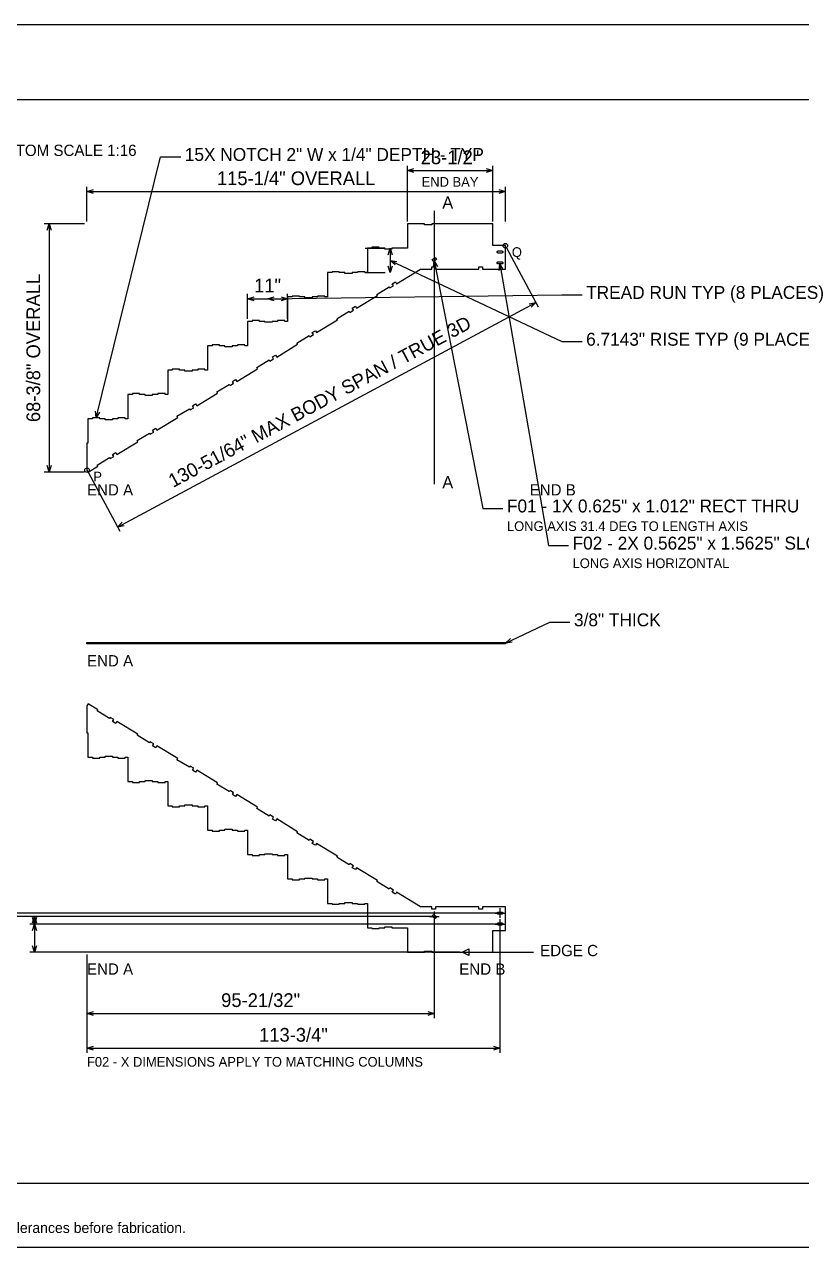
# Model space of a CAD drawing. Header units: inches. Extents: x 8 to 536, y 8 to 344.
# Drawn here: x 145.2 to 359.2, y 7.6 to 344.4 of the extents above; entities that cross this region are included whole.
import ezdxf
from ezdxf.enums import TextEntityAlignment as Align

# ---------------------------------------------------------------- set-up
doc = ezdxf.new("R2010")
doc.units = ezdxf.units.IN
doc.header["$MEASUREMENT"] = 0

msp = doc.modelspace()

# ---------------------------------------------------------------- linework, layer by layer
at = {"layer": 'ANNOTATION'}
for p, q in [((164.88, 236.06), (182.65, 307.96)), ((182.65, 307.96), (188.21, 307.96)), ((250.62, 290.19), (250.62, 305.52)), ((250.62, 304.19), (252.4, 304.74)), ((250.62, 304.19), (274.12, 304.19)), ((252.4, 303.63), (250.62, 304.19)), ((272.35, 304.74), (274.12, 304.19)), ((274.12, 304.19), (272.35, 303.63)), ((274.12, 290.19), (274.12, 305.52)), ((162.38, 290.19), (162.38, 299.74)), ((162.38, 298.41), (164.15, 298.96)), ((162.38, 298.41), (277.62, 298.41)), ((164.15, 297.85), (162.38, 298.41)), ((275.85, 298.96), (277.62, 298.41)), ((277.62, 298.41), (275.85, 297.85)), ((277.62, 290.19), (277.62, 299.74)), ((258.04, 293.08), (258.04, 217.81)), ((161.71, 289.52), (150.6, 289.52)), ((151.38, 287.74), (151.93, 289.52)), ((151.93, 289.52), (151.93, 221.15)), ((151.93, 289.52), (152.49, 287.74)), ((238.96, 282.81), (244.51, 282.81)), ((245.29, 281.03), (245.85, 282.81)), ((245.85, 282.81), (245.85, 276.09)), ((245.85, 282.81), (246.4, 281.03)), ((277.94, 282.93), (286.66, 266.68)), ((245.85, 276.09), (245.29, 277.87)), ((245.85, 279.45), (293.18, 257.08)), ((247.22, 278.19), (245.85, 279.45)), ((245.85, 279.45), (247.69, 279.19)), ((246.4, 277.87), (245.85, 276.09)), ((257.83, 277.54), (258.04, 279.39)), ((258.04, 279.39), (271.37, 211.15)), ((258.04, 279.39), (258.92, 277.75)), ((275.88, 276.64), (276.12, 278.49)), ((276.12, 278.49), (289.46, 200.92)), ((276.12, 278.49), (276.97, 276.83)), ((238.96, 276.09), (244.51, 276.09)), ((206.62, 263.33), (206.62, 270.22)), ((212.12, 268.89), (293.18, 269.96)), ((217.62, 263.33), (217.62, 270.22)), ((293.18, 269.96), (298.74, 269.96)), ((170.78, 206.01), (286.03, 267.86)), ((206.62, 268.89), (208.4, 269.44)), ((206.62, 268.89), (217.62, 268.89)), ((208.4, 268.33), (206.62, 268.89)), ((212.12, 268.89), (213.9, 269.46)), ((213.91, 268.35), (212.12, 268.89)), ((215.85, 269.44), (217.62, 268.89)), ((217.62, 268.89), (215.85, 268.33)), ((284.2, 267.5), (286.03, 267.86)), ((286.03, 267.86), (284.73, 266.53)), ((293.18, 257.08), (298.74, 257.08)), ((164.88, 236.06), (164.76, 237.92)), ((165.84, 237.65), (164.88, 236.06)), ((151.93, 221.15), (151.38, 222.92)), ((152.49, 222.92), (151.93, 221.15)), ((161.71, 221.15), (150.6, 221.15)), ((162.69, 221.09), (171.41, 204.84)), ((271.37, 211.15), (276.93, 211.15)), ((170.78, 206.01), (172.08, 207.34)), ((172.61, 206.37), (170.78, 206.01)), ((289.46, 200.92), (295.01, 200.92)), ((277.62, 174.03), (289.85, 179.78)), ((289.85, 179.78), (295.4, 179.78)), ((277.62, 174.03), (279, 175.29)), ((279.47, 174.29), (277.62, 174.03)), ((275.46, 99.67), (131.36, 99.67)), ((257.37, 98.74), (131.36, 98.74)), ((257.37, 98.74), (146.6, 98.74)), ((147.38, 96.96), (147.93, 98.74)), ((147.93, 96.67), (147.38, 98.45)), ((147.93, 98.74), (147.93, 96.67)), ((147.93, 98.74), (148.49, 96.96)), ((148.49, 98.45), (147.93, 96.67)), ((256.7, 98.74), (259.37, 98.74)), ((258.04, 100.07), (258.04, 97.41)), ((258.04, 98.07), (258.04, 70.7)), ((274.79, 99.67), (277.46, 99.67)), ((276.12, 101.01), (276.12, 98.34)), ((276.12, 98.01), (276.12, 95.34)), ((275.46, 96.67), (146.6, 96.67)), ((275.46, 96.67), (146.6, 96.67)), ((147.38, 94.9), (147.93, 96.67)), ((147.93, 96.67), (147.93, 88.92)), ((147.93, 96.67), (148.49, 94.9)), ((274.79, 96.67), (277.46, 96.67)), ((276.12, 96.01), (276.12, 61.15)), ((265.09, 88.92), (146.6, 88.92)), ((147.93, 88.92), (147.38, 90.7)), ((148.49, 90.7), (147.93, 88.92)), ((162.38, 88.26), (162.38, 70.7)), ((162.38, 88.26), (162.38, 61.15)), ((265.75, 88.92), (267.53, 89.81)), ((265.75, 88.92), (285.4, 88.92)), ((267.53, 88.04), (265.75, 88.92)), ((267.53, 89.81), (267.53, 88.04)), ((162.38, 72.04), (164.15, 72.59)), ((162.38, 72.04), (258.04, 72.04)), ((164.15, 71.48), (162.38, 72.04)), ((256.26, 72.59), (258.04, 72.04)), ((258.04, 72.04), (256.26, 71.48)), ((162.38, 62.48), (164.15, 63.04)), ((162.38, 62.48), (276.12, 62.48)), ((164.15, 61.92), (162.38, 62.48)), ((274.35, 63.04), (276.12, 62.48)), ((276.12, 62.48), (274.35, 61.92))]:
    msp.add_line(p, q, dxfattribs=at)
for centre in [(277.62, 283.52), (162.38, 221.68)]:
    msp.add_circle(centre, 0.622, dxfattribs=at)
at = {"layer": 'OUTLINE'}
for p, q in [((7.56, 344.44), (536.44, 344.44)), ((7.56, 323.78), (536.44, 323.78)), ((255.37, 289.52), (250.62, 289.52)), ((250.62, 289.52), (250.62, 282.81)), ((255.37, 289.26), (255.37, 289.52)), ((257.38, 289.26), (255.37, 289.26)), ((274.12, 289.52), (257.38, 289.52)), ((257.38, 289.52), (257.38, 289.26)), ((274.12, 283.52), (274.12, 289.52)), ((242.87, 283.06), (240.87, 283.06)), ((240.87, 283.06), (240.87, 282.81)), ((242.87, 282.81), (242.87, 283.06)), ((277.62, 283.52), (274.12, 283.52)), ((277.62, 277.02), (277.62, 283.52)), ((240.87, 282.81), (239.62, 282.81)), ((239.62, 282.81), (239.62, 276.09)), ((244.37, 282.81), (242.87, 282.81)), ((244.37, 282.55), (244.37, 282.81)), ((246.38, 282.55), (244.37, 282.55)), ((250.62, 282.81), (246.38, 282.81)), ((246.38, 282.81), (246.38, 282.55)), ((257.44, 279.71), (258.31, 280.24)), ((257.77, 279.17), (257.44, 279.71)), ((258.63, 279.7), (257.77, 279.17)), ((258.31, 280.24), (258.63, 279.7)), ((275.34, 281.79), (275.35, 281.8)), ((275.34, 281.78), (275.34, 281.79)), ((275.34, 281.77), (275.34, 281.78)), ((275.34, 281.78), (275.34, 281.78)), ((275.34, 281.76), (275.34, 281.77)), ((275.34, 281.75), (275.34, 281.76)), ((275.34, 281.76), (275.34, 281.76)), ((275.35, 281.74), (275.34, 281.75)), ((275.35, 281.84), (275.35, 281.85)), ((275.35, 281.85), (275.36, 281.85)), ((275.35, 281.83), (275.35, 281.84)), ((275.35, 281.82), (275.35, 281.83)), ((275.35, 281.83), (275.35, 281.83)), ((275.35, 281.81), (275.35, 281.82)), ((275.35, 281.8), (275.35, 281.81)), ((275.35, 281.8), (275.35, 281.8)), ((275.35, 281.73), (275.35, 281.74)), ((275.35, 281.74), (275.35, 281.74)), ((275.35, 281.72), (275.35, 281.73)), ((275.35, 281.71), (275.35, 281.72)), ((275.35, 281.72), (275.35, 281.72)), ((275.35, 281.7), (275.35, 281.71)), ((275.36, 281.69), (275.35, 281.7)), ((275.35, 281.7), (275.35, 281.7)), ((275.36, 281.87), (275.37, 281.88)), ((275.36, 281.86), (275.36, 281.87)), ((275.36, 281.87), (275.36, 281.87)), ((275.36, 281.85), (275.36, 281.86)), ((275.36, 281.68), (275.36, 281.69)), ((275.36, 281.67), (275.36, 281.68)), ((275.36, 281.68), (275.36, 281.68)), ((275.37, 281.66), (275.36, 281.67)), ((275.37, 281.89), (275.37, 281.9)), ((275.37, 281.9), (275.38, 281.9)), ((275.37, 281.88), (275.37, 281.89)), ((275.37, 281.88), (275.37, 281.88)), ((275.37, 281.65), (275.37, 281.66)), ((275.37, 281.66), (275.37, 281.66)), ((275.37, 281.64), (275.37, 281.65)), ((275.38, 281.64), (275.37, 281.64)), ((275.38, 281.91), (275.38, 281.92)), ((275.38, 281.92), (275.39, 281.92)), ((275.38, 281.9), (275.38, 281.91)), ((275.38, 281.63), (275.38, 281.64)), ((275.39, 281.62), (275.38, 281.63)), ((275.38, 281.63), (275.38, 281.63)), ((275.39, 281.92), (275.39, 281.93)), ((275.39, 281.93), (275.4, 281.93)), ((275.39, 281.61), (275.39, 281.62)), ((275.4, 281.61), (275.39, 281.61)), ((275.4, 281.94), (275.41, 281.95)), ((275.4, 281.93), (275.4, 281.94)), ((275.4, 281.94), (275.4, 281.94)), ((275.4, 281.6), (275.4, 281.61)), ((275.41, 281.59), (275.4, 281.6)), ((275.4, 281.6), (275.4, 281.6)), ((275.41, 281.95), (275.42, 281.96)), ((275.41, 281.95), (275.41, 281.95)), ((275.42, 281.58), (275.41, 281.59)), ((275.41, 281.59), (275.41, 281.59)), ((275.42, 281.96), (275.43, 281.97)), ((275.42, 281.96), (275.42, 281.96)), ((275.43, 281.57), (275.42, 281.58)), ((275.42, 281.58), (275.42, 281.58)), ((275.43, 281.97), (275.44, 281.98)), ((275.43, 281.97), (275.43, 281.97)), ((275.44, 281.56), (275.43, 281.57)), ((275.43, 281.57), (275.43, 281.57)), ((275.44, 281.98), (275.45, 281.99)), ((275.44, 281.98), (275.44, 281.98)), ((275.45, 281.55), (275.44, 281.56)), ((275.44, 281.56), (275.44, 281.56)), ((275.45, 281.99), (275.46, 282)), ((275.45, 281.99), (275.45, 281.99)), ((275.46, 281.54), (275.45, 281.55)), ((275.45, 281.55), (275.45, 281.55)), ((275.46, 282), (275.46, 282)), ((275.46, 282), (275.47, 282)), ((275.47, 281.54), (275.46, 281.54)), ((275.46, 281.54), (275.46, 281.54)), ((275.47, 282), (275.47, 282.01)), ((275.47, 282.01), (275.48, 282.01)), ((275.47, 281.53), (275.47, 281.54)), ((275.48, 281.53), (275.47, 281.53)), ((275.48, 282.01), (275.49, 282.02)), ((275.49, 281.53), (275.48, 281.53)), ((275.49, 282.02), (275.49, 282.02)), ((275.49, 282.02), (275.5, 282.02)), ((275.49, 281.52), (275.49, 281.53)), ((275.5, 281.52), (275.49, 281.52)), ((275.5, 282.02), (275.51, 282.03)), ((275.5, 282.02), (275.5, 282.02)), ((275.51, 281.51), (275.5, 281.52)), ((275.5, 281.52), (275.5, 281.52)), ((275.51, 282.03), (275.52, 282.03)), ((275.52, 281.51), (275.51, 281.51)), ((275.52, 282.03), (275.53, 282.04)), ((275.52, 282.03), (275.52, 282.03)), ((275.53, 281.51), (275.52, 281.51)), ((275.52, 281.51), (275.52, 281.51)), ((275.53, 282.04), (275.54, 282.04)), ((275.54, 281.5), (275.53, 281.51)), ((275.54, 282.04), (275.54, 282.04)), ((275.54, 282.04), (275.55, 282.04)), ((275.55, 281.5), (275.54, 281.5)), ((275.54, 281.5), (275.54, 281.5)), ((275.55, 282.04), (275.56, 282.04)), ((275.56, 281.5), (275.55, 281.5)), ((275.56, 282.04), (275.57, 282.05)), ((275.56, 282.04), (275.56, 282.04)), ((275.57, 281.49), (275.56, 281.5)), ((275.56, 281.5), (275.56, 281.5)), ((275.57, 282.05), (275.58, 282.05)), ((275.58, 281.49), (275.57, 281.49)), ((275.58, 282.05), (275.58, 282.05)), ((275.58, 282.05), (275.59, 282.05)), ((275.59, 281.49), (275.58, 281.49)), ((275.58, 281.49), (275.58, 281.49)), ((275.59, 282.05), (275.6, 282.05)), ((275.6, 281.49), (275.59, 281.49)), ((275.6, 282.05), (275.6, 282.05)), ((275.6, 282.05), (275.61, 282.05)), ((275.61, 281.49), (275.6, 281.49)), ((275.6, 281.49), (275.6, 281.49)), ((275.61, 282.05), (275.62, 282.05)), ((275.62, 281.49), (275.61, 281.49)), ((275.62, 282.05), (275.62, 282.05)), ((275.62, 282.05), (276.62, 282.05)), ((276.62, 281.49), (275.62, 281.49)), ((275.62, 281.49), (275.62, 281.49)), ((276.62, 282.05), (276.64, 282.05)), ((276.64, 281.49), (276.62, 281.49)), ((276.64, 282.05), (276.65, 282.05)), ((276.65, 281.49), (276.64, 281.49)), ((276.65, 282.05), (276.67, 282.05)), ((276.67, 281.49), (276.65, 281.49)), ((276.67, 282.05), (276.68, 282.05)), ((276.68, 281.49), (276.67, 281.49)), ((276.68, 282.05), (276.69, 282.04)), ((276.69, 281.5), (276.68, 281.49)), ((276.69, 282.04), (276.71, 282.04)), ((276.71, 281.5), (276.69, 281.5)), ((276.71, 282.04), (276.72, 282.04)), ((276.72, 281.51), (276.71, 281.5)), ((276.72, 282.04), (276.73, 282.03)), ((276.73, 281.51), (276.72, 281.51)), ((276.73, 282.03), (276.75, 282.02)), ((276.75, 281.52), (276.73, 281.51)), ((276.75, 282.02), (276.76, 282.02)), ((276.76, 281.52), (276.75, 281.52)), ((276.76, 282.02), (276.77, 282.01)), ((276.77, 281.53), (276.76, 281.52)), ((276.77, 282.01), (276.78, 282)), ((276.78, 281.54), (276.77, 281.53)), ((276.78, 282), (276.79, 282)), ((276.79, 281.54), (276.78, 281.54)), ((276.79, 282), (276.8, 281.99)), ((276.8, 281.55), (276.79, 281.54)), ((276.8, 281.99), (276.81, 281.98)), ((276.81, 281.56), (276.8, 281.55)), ((276.81, 281.98), (276.82, 281.97)), ((276.82, 281.57), (276.81, 281.56)), ((276.82, 281.97), (276.83, 281.96)), ((276.83, 281.58), (276.82, 281.57)), ((276.83, 281.96), (276.84, 281.95)), ((276.84, 281.59), (276.83, 281.58)), ((276.84, 281.95), (276.85, 281.94)), ((276.85, 281.6), (276.84, 281.59)), ((276.85, 281.94), (276.86, 281.93)), ((276.86, 281.61), (276.85, 281.6)), ((276.86, 281.93), (276.87, 281.92)), ((276.87, 281.63), (276.86, 281.61)), ((276.87, 281.92), (276.87, 281.9)), ((276.87, 281.9), (276.88, 281.89)), ((276.88, 281.65), (276.87, 281.64)), ((276.87, 281.64), (276.87, 281.63)), ((276.88, 281.89), (276.88, 281.88)), ((276.88, 281.88), (276.89, 281.87)), ((276.89, 281.68), (276.88, 281.66)), ((276.88, 281.66), (276.88, 281.65)), ((276.89, 281.87), (276.89, 281.85)), ((276.89, 281.85), (276.9, 281.84)), ((276.9, 281.7), (276.89, 281.69)), ((276.89, 281.69), (276.89, 281.68)), ((276.9, 281.84), (276.9, 281.83)), ((276.9, 281.83), (276.9, 281.81)), ((276.9, 281.81), (276.9, 281.8)), ((276.9, 281.8), (276.91, 281.78)), ((276.91, 281.76), (276.9, 281.74)), ((276.9, 281.74), (276.9, 281.73)), ((276.9, 281.73), (276.9, 281.72)), ((276.9, 281.72), (276.9, 281.7)), ((276.91, 281.78), (276.91, 281.77)), ((276.91, 281.77), (276.91, 281.76)), ((231.87, 276.34), (229.87, 276.34)), ((229.87, 276.34), (229.87, 276.09)), ((231.87, 276.09), (231.87, 276.34)), ((238.87, 276.34), (236.87, 276.34)), ((236.87, 276.34), (236.87, 276.09)), ((238.87, 276.09), (238.87, 276.34)), ((247.63, 272.99), (254.24, 277.02)), ((254.24, 277.02), (257.37, 277.02)), ((257.37, 277.02), (257.37, 277.65)), ((257.37, 277.65), (258.38, 277.65)), ((258.38, 277.65), (258.38, 277.02)), ((258.38, 277.02), (270.26, 277.02)), ((270.26, 277.02), (270.26, 277.65)), ((270.26, 277.65), (271.27, 277.65)), ((271.27, 277.65), (271.27, 277.02)), ((271.27, 277.02), (277.62, 277.02)), ((275.34, 278.79), (275.35, 278.8)), ((275.34, 278.78), (275.34, 278.79)), ((275.34, 278.77), (275.34, 278.78)), ((275.34, 278.78), (275.34, 278.78)), ((275.34, 278.76), (275.34, 278.77)), ((275.34, 278.75), (275.34, 278.76)), ((275.34, 278.76), (275.34, 278.76)), ((275.35, 278.74), (275.34, 278.75)), ((275.35, 278.84), (275.35, 278.85)), ((275.35, 278.85), (275.36, 278.85)), ((275.35, 278.83), (275.35, 278.84)), ((275.35, 278.82), (275.35, 278.83)), ((275.35, 278.83), (275.35, 278.83)), ((275.35, 278.81), (275.35, 278.82)), ((275.35, 278.8), (275.35, 278.81)), ((275.35, 278.8), (275.35, 278.8)), ((275.35, 278.73), (275.35, 278.74)), ((275.35, 278.74), (275.35, 278.74)), ((275.35, 278.72), (275.35, 278.73)), ((275.35, 278.71), (275.35, 278.72)), ((275.35, 278.72), (275.35, 278.72)), ((275.35, 278.7), (275.35, 278.71)), ((275.36, 278.69), (275.35, 278.7)), ((275.35, 278.7), (275.35, 278.7)), ((275.36, 278.87), (275.37, 278.88)), ((275.36, 278.86), (275.36, 278.87)), ((275.36, 278.87), (275.36, 278.87)), ((275.36, 278.85), (275.36, 278.86)), ((275.36, 278.68), (275.36, 278.69)), ((275.36, 278.67), (275.36, 278.68)), ((275.36, 278.68), (275.36, 278.68)), ((275.37, 278.66), (275.36, 278.67)), ((275.37, 278.89), (275.37, 278.9)), ((275.37, 278.9), (275.38, 278.9)), ((275.37, 278.88), (275.37, 278.89)), ((275.37, 278.88), (275.37, 278.88)), ((275.37, 278.65), (275.37, 278.66)), ((275.37, 278.66), (275.37, 278.66)), ((275.37, 278.64), (275.37, 278.65)), ((275.38, 278.64), (275.37, 278.64)), ((275.38, 278.91), (275.38, 278.92)), ((275.38, 278.92), (275.39, 278.92)), ((275.38, 278.9), (275.38, 278.91)), ((275.38, 278.63), (275.38, 278.64)), ((275.39, 278.62), (275.38, 278.63)), ((275.38, 278.63), (275.38, 278.63)), ((275.39, 278.92), (275.39, 278.93)), ((275.39, 278.93), (275.4, 278.93)), ((275.39, 278.61), (275.39, 278.62)), ((275.4, 278.61), (275.39, 278.61)), ((275.4, 278.94), (275.41, 278.95)), ((275.4, 278.93), (275.4, 278.94)), ((275.4, 278.94), (275.4, 278.94)), ((275.4, 278.6), (275.4, 278.61)), ((275.41, 278.59), (275.4, 278.6)), ((275.4, 278.6), (275.4, 278.6)), ((275.41, 278.95), (275.42, 278.96)), ((275.41, 278.95), (275.41, 278.95)), ((275.42, 278.58), (275.41, 278.59)), ((275.41, 278.59), (275.41, 278.59)), ((275.42, 278.96), (275.43, 278.97)), ((275.42, 278.96), (275.42, 278.96)), ((275.43, 278.57), (275.42, 278.58)), ((275.42, 278.58), (275.42, 278.58)), ((275.43, 278.97), (275.44, 278.98)), ((275.43, 278.97), (275.43, 278.97)), ((275.44, 278.56), (275.43, 278.57)), ((275.43, 278.57), (275.43, 278.57)), ((275.44, 278.98), (275.45, 278.99)), ((275.44, 278.98), (275.44, 278.98)), ((275.45, 278.55), (275.44, 278.56)), ((275.44, 278.56), (275.44, 278.56)), ((275.45, 278.99), (275.46, 279)), ((275.45, 278.99), (275.45, 278.99)), ((275.46, 278.54), (275.45, 278.55)), ((275.45, 278.55), (275.45, 278.55)), ((275.46, 279), (275.46, 279)), ((275.46, 279), (275.47, 279)), ((275.47, 278.54), (275.46, 278.54)), ((275.46, 278.54), (275.46, 278.54)), ((275.47, 279), (275.47, 279.01)), ((275.47, 279.01), (275.48, 279.01)), ((275.47, 278.53), (275.47, 278.54)), ((275.48, 278.53), (275.47, 278.53)), ((275.48, 279.01), (275.49, 279.02)), ((275.49, 278.53), (275.48, 278.53)), ((275.49, 279.02), (275.49, 279.02)), ((275.49, 279.02), (275.5, 279.02)), ((275.49, 278.52), (275.49, 278.53)), ((275.5, 278.52), (275.49, 278.52)), ((275.5, 279.02), (275.51, 279.03)), ((275.5, 279.02), (275.5, 279.02)), ((275.51, 278.51), (275.5, 278.52)), ((275.5, 278.52), (275.5, 278.52)), ((275.51, 279.03), (275.52, 279.03)), ((275.52, 278.51), (275.51, 278.51)), ((275.52, 279.03), (275.53, 279.04)), ((275.52, 279.03), (275.52, 279.03)), ((275.53, 278.51), (275.52, 278.51)), ((275.52, 278.51), (275.52, 278.51)), ((275.53, 279.04), (275.54, 279.04)), ((275.54, 278.5), (275.53, 278.51)), ((275.54, 279.04), (275.54, 279.04)), ((275.54, 279.04), (275.55, 279.04)), ((275.55, 278.5), (275.54, 278.5)), ((275.54, 278.5), (275.54, 278.5)), ((275.55, 279.04), (275.56, 279.04)), ((275.56, 278.5), (275.55, 278.5)), ((275.56, 279.04), (275.57, 279.05)), ((275.56, 279.04), (275.56, 279.04)), ((275.57, 278.49), (275.56, 278.5)), ((275.56, 278.5), (275.56, 278.5)), ((275.57, 279.05), (275.58, 279.05)), ((275.58, 278.49), (275.57, 278.49)), ((275.58, 279.05), (275.58, 279.05)), ((275.58, 279.05), (275.59, 279.05)), ((275.59, 278.49), (275.58, 278.49)), ((275.58, 278.49), (275.58, 278.49)), ((275.59, 279.05), (275.6, 279.05)), ((275.6, 278.49), (275.59, 278.49)), ((275.6, 279.05), (275.6, 279.05)), ((275.6, 279.05), (275.61, 279.05)), ((275.61, 278.49), (275.6, 278.49)), ((275.6, 278.49), (275.6, 278.49)), ((275.61, 279.05), (275.62, 279.05)), ((275.62, 278.49), (275.61, 278.49)), ((275.62, 279.05), (275.62, 279.05)), ((275.62, 279.05), (276.62, 279.05)), ((276.62, 278.49), (275.62, 278.49)), ((275.62, 278.49), (275.62, 278.49)), ((276.62, 279.05), (276.64, 279.05)), ((276.64, 278.49), (276.62, 278.49)), ((276.64, 279.05), (276.65, 279.05)), ((276.65, 278.49), (276.64, 278.49)), ((276.65, 279.05), (276.67, 279.05)), ((276.67, 278.49), (276.65, 278.49)), ((276.67, 279.05), (276.68, 279.05)), ((276.68, 278.49), (276.67, 278.49)), ((276.68, 279.05), (276.69, 279.04)), ((276.69, 278.5), (276.68, 278.49)), ((276.69, 279.04), (276.71, 279.04)), ((276.71, 278.5), (276.69, 278.5)), ((276.71, 279.04), (276.72, 279.04)), ((276.72, 278.51), (276.71, 278.5)), ((276.72, 279.04), (276.73, 279.03)), ((276.73, 278.51), (276.72, 278.51)), ((276.73, 279.03), (276.75, 279.02)), ((276.75, 278.52), (276.73, 278.51)), ((276.75, 279.02), (276.76, 279.02)), ((276.76, 278.52), (276.75, 278.52)), ((276.76, 279.02), (276.77, 279.01)), ((276.77, 278.53), (276.76, 278.52)), ((276.77, 279.01), (276.78, 279)), ((276.78, 278.54), (276.77, 278.53)), ((276.78, 279), (276.79, 279)), ((276.79, 278.54), (276.78, 278.54)), ((276.79, 279), (276.8, 278.99)), ((276.8, 278.55), (276.79, 278.54)), ((276.8, 278.99), (276.81, 278.98)), ((276.81, 278.56), (276.8, 278.55)), ((276.81, 278.98), (276.82, 278.97)), ((276.82, 278.57), (276.81, 278.56)), ((276.82, 278.97), (276.83, 278.96)), ((276.83, 278.58), (276.82, 278.57)), ((276.83, 278.96), (276.84, 278.95)), ((276.84, 278.59), (276.83, 278.58)), ((276.84, 278.95), (276.85, 278.94)), ((276.85, 278.6), (276.84, 278.59)), ((276.85, 278.94), (276.86, 278.93)), ((276.86, 278.61), (276.85, 278.6)), ((276.86, 278.93), (276.87, 278.92)), ((276.87, 278.63), (276.86, 278.61)), ((276.87, 278.92), (276.87, 278.9)), ((276.87, 278.9), (276.88, 278.89)), ((276.88, 278.65), (276.87, 278.64)), ((276.87, 278.64), (276.87, 278.63)), ((276.88, 278.89), (276.88, 278.88)), ((276.88, 278.88), (276.89, 278.87)), ((276.89, 278.68), (276.88, 278.66)), ((276.88, 278.66), (276.88, 278.65)), ((276.89, 278.87), (276.89, 278.85)), ((276.89, 278.85), (276.9, 278.84)), ((276.9, 278.7), (276.89, 278.69)), ((276.89, 278.69), (276.89, 278.68)), ((276.9, 278.84), (276.9, 278.83)), ((276.9, 278.83), (276.9, 278.81)), ((276.9, 278.81), (276.9, 278.8)), ((276.9, 278.8), (276.91, 278.78)), ((276.91, 278.76), (276.9, 278.74)), ((276.9, 278.74), (276.9, 278.73)), ((276.9, 278.73), (276.9, 278.72)), ((276.9, 278.72), (276.9, 278.7)), ((276.91, 278.78), (276.91, 278.77)), ((276.91, 278.77), (276.91, 278.76)), ((229.87, 276.09), (228.62, 276.09)), ((228.62, 276.09), (228.62, 269.38)), ((233.37, 276.09), (231.87, 276.09)), ((233.37, 275.84), (233.37, 276.09)), ((235.38, 275.84), (233.37, 275.84)), ((236.87, 276.09), (235.38, 276.09)), ((235.38, 276.09), (235.38, 275.84)), ((239.62, 276.09), (238.87, 276.09)), ((246.44, 272.99), (247.31, 273.52)), ((246.77, 272.46), (246.44, 272.99)), ((247.31, 273.52), (247.63, 272.99)), ((220.87, 269.63), (218.87, 269.63)), ((218.87, 269.63), (218.87, 269.38)), ((220.87, 269.38), (220.87, 269.63)), ((227.87, 269.63), (225.87, 269.63)), ((225.87, 269.63), (225.87, 269.38)), ((227.87, 269.38), (227.87, 269.63)), ((236.63, 266.27), (242.36, 269.77)), ((242.17, 270.09), (245.58, 272.18)), ((242.36, 269.77), (242.17, 270.09)), ((245.58, 272.18), (245.78, 271.86)), ((245.78, 271.86), (246.77, 272.46)), ((218.87, 269.38), (217.62, 269.38)), ((217.62, 269.38), (217.62, 262.66)), ((222.37, 269.38), (220.87, 269.38)), ((222.37, 269.12), (222.37, 269.38)), ((224.38, 269.12), (222.37, 269.12)), ((225.87, 269.38), (224.38, 269.38)), ((224.38, 269.38), (224.38, 269.12)), ((228.62, 269.38), (227.87, 269.38)), ((235.44, 266.28), (236.31, 266.81)), ((235.77, 265.75), (235.44, 266.28)), ((236.31, 266.81), (236.63, 266.27)), ((209.87, 262.91), (207.87, 262.91)), ((207.87, 262.91), (207.87, 262.66)), ((209.87, 262.66), (209.87, 262.91)), ((216.87, 262.91), (214.87, 262.91)), ((214.87, 262.91), (214.87, 262.66)), ((216.87, 262.66), (216.87, 262.91)), ((225.63, 259.56), (231.36, 263.06)), ((231.17, 263.38), (234.58, 265.46)), ((231.36, 263.06), (231.17, 263.38)), ((234.58, 265.46), (234.78, 265.14)), ((234.78, 265.14), (235.77, 265.75)), ((207.87, 262.66), (206.62, 262.66)), ((206.62, 262.66), (206.62, 255.95)), ((211.37, 262.66), (209.87, 262.66)), ((211.37, 262.41), (211.37, 262.66)), ((213.38, 262.41), (211.37, 262.41)), ((214.87, 262.66), (213.38, 262.66)), ((213.38, 262.66), (213.38, 262.41)), ((217.62, 262.66), (216.87, 262.66)), ((224.44, 259.57), (225.31, 260.09)), ((224.77, 259.03), (224.44, 259.57)), ((225.31, 260.09), (225.63, 259.56)), ((198.87, 256.2), (196.87, 256.2)), ((196.87, 256.2), (196.87, 255.95)), ((198.87, 255.95), (198.87, 256.2)), ((205.87, 256.2), (203.87, 256.2)), ((203.87, 256.2), (203.87, 255.95)), ((205.87, 255.95), (205.87, 256.2)), ((214.63, 252.84), (220.36, 256.34)), ((220.17, 256.66), (223.58, 258.75)), ((220.36, 256.34), (220.17, 256.66)), ((223.58, 258.75), (223.78, 258.43)), ((223.78, 258.43), (224.77, 259.03)), ((196.87, 255.95), (195.62, 255.95)), ((195.62, 255.95), (195.62, 249.23)), ((200.37, 255.95), (198.87, 255.95)), ((200.37, 255.69), (200.37, 255.95)), ((202.38, 255.69), (200.37, 255.69)), ((203.87, 255.95), (202.38, 255.95)), ((202.38, 255.95), (202.38, 255.69)), ((206.62, 255.95), (205.87, 255.95)), ((213.44, 252.85), (214.31, 253.38)), ((213.77, 252.32), (213.44, 252.85)), ((214.31, 253.38), (214.63, 252.84)), ((187.87, 249.48), (185.87, 249.48)), ((185.87, 249.48), (185.87, 249.23)), ((187.87, 249.23), (187.87, 249.48)), ((194.87, 249.48), (192.87, 249.48)), ((192.87, 249.48), (192.87, 249.23)), ((194.87, 249.23), (194.87, 249.48)), ((203.63, 246.13), (209.36, 249.63)), ((209.17, 249.95), (212.58, 252.03)), ((209.36, 249.63), (209.17, 249.95)), ((212.58, 252.03), (212.78, 251.71)), ((212.78, 251.71), (213.77, 252.32)), ((185.87, 249.23), (184.62, 249.23)), ((184.62, 249.23), (184.62, 242.52)), ((189.37, 249.23), (187.87, 249.23)), ((189.37, 248.98), (189.37, 249.23)), ((191.38, 248.98), (189.37, 248.98)), ((192.87, 249.23), (191.38, 249.23)), ((191.38, 249.23), (191.38, 248.98)), ((195.62, 249.23), (194.87, 249.23)), ((202.44, 246.14), (203.31, 246.66)), ((202.77, 245.6), (202.44, 246.14)), ((203.31, 246.66), (203.63, 246.13)), ((176.88, 242.77), (174.88, 242.77)), ((174.88, 242.77), (174.88, 242.52)), ((176.88, 242.52), (176.88, 242.77)), ((183.88, 242.77), (181.88, 242.77)), ((181.88, 242.77), (181.88, 242.52)), ((183.88, 242.52), (183.88, 242.77)), ((192.63, 239.42), (198.36, 242.91)), ((198.17, 243.23), (201.58, 245.32)), ((198.36, 242.91), (198.17, 243.23)), ((201.58, 245.32), (201.78, 245)), ((201.78, 245), (202.77, 245.6)), ((174.88, 242.52), (173.62, 242.52)), ((173.62, 242.52), (173.62, 235.81)), ((178.37, 242.52), (176.88, 242.52)), ((178.37, 242.26), (178.37, 242.52)), ((180.38, 242.26), (178.37, 242.26)), ((181.88, 242.52), (180.38, 242.52)), ((180.38, 242.52), (180.38, 242.26)), ((184.62, 242.52), (183.88, 242.52)), ((191.44, 239.42), (192.31, 239.95)), ((191.77, 238.89), (191.44, 239.42)), ((192.31, 239.95), (192.63, 239.42)), ((165.88, 236.06), (163.88, 236.06)), ((163.88, 236.06), (163.88, 235.81)), ((165.88, 235.81), (165.88, 236.06)), ((172.88, 236.06), (170.88, 236.06)), ((170.88, 236.06), (170.88, 235.81)), ((172.88, 235.81), (172.88, 236.06)), ((181.63, 232.7), (187.36, 236.2)), ((187.17, 236.52), (190.58, 238.6)), ((187.36, 236.2), (187.17, 236.52)), ((190.58, 238.6), (190.78, 238.28)), ((190.78, 238.28), (191.77, 238.89)), ((163.88, 235.81), (162.63, 235.81)), ((162.63, 235.81), (162.63, 229.09)), ((167.37, 235.81), (165.88, 235.81)), ((167.37, 235.55), (167.37, 235.81)), ((169.38, 235.55), (167.37, 235.55)), ((170.88, 235.81), (169.38, 235.81)), ((169.38, 235.81), (169.38, 235.55)), ((173.62, 235.81), (172.88, 235.81)), ((180.44, 232.71), (181.31, 233.24)), ((180.77, 232.17), (180.44, 232.71)), ((181.31, 233.24), (181.63, 232.7)), ((162.63, 229.09), (162.38, 229.09)), ((162.38, 229.09), (162.38, 221.68)), ((170.63, 225.99), (176.36, 229.49)), ((176.17, 229.81), (179.58, 231.89)), ((176.36, 229.49), (176.17, 229.81)), ((179.58, 231.89), (179.78, 231.57)), ((179.78, 231.57), (180.77, 232.17)), ((169.44, 225.99), (170.31, 226.52)), ((169.77, 225.46), (169.44, 225.99)), ((170.31, 226.52), (170.63, 225.99)), ((162.7, 221.15), (165.36, 222.77)), ((165.17, 223.09), (168.58, 225.18)), ((165.36, 222.77), (165.17, 223.09)), ((168.58, 225.18), (168.78, 224.86)), ((168.78, 224.86), (169.77, 225.46)), ((162.38, 221.68), (162.7, 221.15)), ((162.38, 174.22), (277.62, 174.22)), ((162.38, 173.85), (162.38, 174.22)), ((277.62, 173.85), (162.38, 173.85)), ((277.62, 174.22), (277.62, 173.85)), ((162.7, 157.3), (162.38, 156.76)), ((162.38, 156.76), (162.38, 149.35)), ((165.36, 155.67), (162.7, 157.3)), ((165.17, 155.35), (165.36, 155.67)), ((168.58, 153.27), (165.17, 155.35)), ((168.78, 153.59), (168.58, 153.27)), ((169.77, 152.98), (168.78, 153.59)), ((169.44, 152.45), (169.77, 152.98)), ((170.31, 151.92), (169.44, 152.45)), ((170.63, 152.46), (170.31, 151.92)), ((176.36, 148.96), (170.63, 152.46)), ((162.38, 149.35), (162.63, 149.35)), ((162.63, 149.35), (162.63, 142.64)), ((176.17, 148.64), (176.36, 148.96)), ((179.58, 146.55), (176.17, 148.64)), ((179.78, 146.87), (179.58, 146.55)), ((180.77, 146.27), (179.78, 146.87)), ((180.44, 145.74), (180.77, 146.27)), ((181.31, 145.21), (180.44, 145.74)), ((181.63, 145.74), (181.31, 145.21)), ((187.36, 142.24), (181.63, 145.74)), ((162.63, 142.64), (163.88, 142.64)), ((163.88, 142.64), (163.88, 142.39)), ((163.88, 142.39), (165.88, 142.39)), ((165.88, 142.39), (165.88, 142.64)), ((165.88, 142.64), (167.37, 142.64)), ((167.37, 142.64), (167.37, 142.89)), ((167.37, 142.89), (169.38, 142.89)), ((169.38, 142.89), (169.38, 142.64)), ((169.38, 142.64), (170.88, 142.64)), ((170.88, 142.64), (170.88, 142.39)), ((170.88, 142.39), (172.88, 142.39)), ((172.88, 142.39), (172.88, 142.64)), ((172.88, 142.64), (173.62, 142.64)), ((173.62, 142.64), (173.62, 135.92)), ((187.17, 141.92), (187.36, 142.24)), ((190.58, 139.84), (187.17, 141.92)), ((190.78, 140.16), (190.58, 139.84)), ((191.77, 139.56), (190.78, 140.16)), ((191.44, 139.02), (191.77, 139.56)), ((192.31, 138.49), (191.44, 139.02)), ((192.63, 139.03), (192.31, 138.49)), ((198.36, 135.53), (192.63, 139.03)), ((173.62, 135.92), (174.88, 135.92)), ((174.88, 135.92), (174.88, 135.67)), ((174.88, 135.67), (176.88, 135.67)), ((176.88, 135.67), (176.88, 135.92)), ((176.88, 135.92), (178.37, 135.92)), ((178.37, 135.92), (178.37, 136.18)), ((178.37, 136.18), (180.38, 136.18)), ((180.38, 136.18), (180.38, 135.92)), ((180.38, 135.92), (181.88, 135.92)), ((181.88, 135.92), (181.88, 135.67)), ((181.88, 135.67), (183.88, 135.67)), ((183.88, 135.67), (183.88, 135.92)), ((183.88, 135.92), (184.62, 135.92)), ((184.62, 135.92), (184.62, 129.21)), ((198.17, 135.21), (198.36, 135.53)), ((201.58, 133.13), (198.17, 135.21)), ((201.78, 133.45), (201.58, 133.13)), ((202.77, 132.84), (201.78, 133.45)), ((202.44, 132.31), (202.77, 132.84)), ((203.31, 131.78), (202.44, 132.31)), ((203.63, 132.31), (203.31, 131.78)), ((209.36, 128.82), (203.63, 132.31)), ((184.62, 129.21), (185.87, 129.21)), ((185.87, 129.21), (185.87, 128.96)), ((185.87, 128.96), (187.87, 128.96)), ((187.87, 128.96), (187.87, 129.21)), ((187.87, 129.21), (189.37, 129.21)), ((189.37, 129.21), (189.37, 129.47)), ((189.37, 129.47), (191.38, 129.47)), ((191.38, 129.47), (191.38, 129.21)), ((191.38, 129.21), (192.87, 129.21)), ((192.87, 129.21), (192.87, 128.96)), ((192.87, 128.96), (194.87, 128.96)), ((194.87, 128.96), (194.87, 129.21)), ((194.87, 129.21), (195.62, 129.21)), ((195.62, 129.21), (195.62, 122.5)), ((209.17, 128.5), (209.36, 128.82)), ((212.58, 126.41), (209.17, 128.5)), ((212.78, 126.73), (212.58, 126.41)), ((213.77, 126.13), (212.78, 126.73)), ((213.44, 125.59), (213.77, 126.13)), ((214.31, 125.07), (213.44, 125.59)), ((214.63, 125.6), (214.31, 125.07)), ((220.36, 122.1), (214.63, 125.6)), ((195.62, 122.5), (196.87, 122.5)), ((196.87, 122.5), (196.87, 122.25)), ((196.87, 122.25), (198.87, 122.25)), ((198.87, 122.25), (198.87, 122.5)), ((198.87, 122.5), (200.37, 122.5)), ((200.37, 122.5), (200.37, 122.75)), ((200.37, 122.75), (202.38, 122.75)), ((202.38, 122.75), (202.38, 122.5)), ((202.38, 122.5), (203.87, 122.5)), ((203.87, 122.5), (203.87, 122.25)), ((203.87, 122.25), (205.87, 122.25)), ((205.87, 122.25), (205.87, 122.5)), ((205.87, 122.5), (206.62, 122.5)), ((206.62, 122.5), (206.62, 115.78)), ((220.17, 121.78), (220.36, 122.1)), ((223.58, 119.7), (220.17, 121.78)), ((223.78, 120.02), (223.58, 119.7)), ((224.77, 119.41), (223.78, 120.02)), ((224.44, 118.88), (224.77, 119.41)), ((225.31, 118.35), (224.44, 118.88)), ((225.63, 118.89), (225.31, 118.35)), ((231.36, 115.39), (225.63, 118.89)), ((206.62, 115.78), (207.87, 115.78)), ((207.87, 115.78), (207.87, 115.53)), ((207.87, 115.53), (209.87, 115.53)), ((209.87, 115.53), (209.87, 115.78)), ((209.87, 115.78), (211.37, 115.78)), ((211.37, 115.78), (211.37, 116.04)), ((211.37, 116.04), (213.38, 116.04)), ((213.38, 116.04), (213.38, 115.78)), ((213.38, 115.78), (214.87, 115.78)), ((214.87, 115.78), (214.87, 115.53)), ((214.87, 115.53), (216.87, 115.53)), ((216.87, 115.53), (216.87, 115.78)), ((216.87, 115.78), (217.62, 115.78)), ((217.62, 115.78), (217.62, 109.07)), ((231.17, 115.07), (231.36, 115.39)), ((234.58, 112.98), (231.17, 115.07)), ((234.78, 113.3), (234.58, 112.98)), ((235.77, 112.7), (234.78, 113.3)), ((235.44, 112.16), (235.77, 112.7)), ((236.31, 111.64), (235.44, 112.16)), ((236.63, 112.17), (236.31, 111.64)), ((242.36, 108.67), (236.63, 112.17)), ((217.62, 109.07), (218.87, 109.07)), ((218.87, 109.07), (218.87, 108.82)), ((218.87, 108.82), (220.87, 108.82)), ((220.87, 108.82), (220.87, 109.07)), ((220.87, 109.07), (222.37, 109.07)), ((222.37, 109.07), (222.37, 109.32)), ((222.37, 109.32), (224.38, 109.32)), ((224.38, 109.32), (224.38, 109.07)), ((224.38, 109.07), (225.87, 109.07)), ((225.87, 109.07), (225.87, 108.82)), ((225.87, 108.82), (227.87, 108.82)), ((227.87, 108.82), (227.87, 109.07)), ((227.87, 109.07), (228.62, 109.07)), ((228.62, 109.07), (228.62, 102.35)), ((242.17, 108.35), (242.36, 108.67)), ((245.58, 106.27), (242.17, 108.35)), ((245.78, 106.59), (245.58, 106.27)), ((246.77, 105.98), (245.78, 106.59)), ((246.44, 105.45), (246.77, 105.98)), ((247.31, 104.92), (246.44, 105.45)), ((247.63, 105.46), (247.31, 104.92)), ((254.24, 101.42), (247.63, 105.46)), ((228.62, 102.35), (229.87, 102.35)), ((229.87, 102.35), (229.87, 102.1)), ((229.87, 102.1), (231.87, 102.1)), ((231.87, 102.1), (231.87, 102.35)), ((231.87, 102.35), (233.37, 102.35)), ((233.37, 102.35), (233.37, 102.61)), ((233.37, 102.61), (235.38, 102.61)), ((235.38, 102.61), (235.38, 102.35)), ((235.38, 102.35), (236.87, 102.35)), ((236.87, 102.35), (236.87, 102.1)), ((236.87, 102.1), (238.87, 102.1)), ((238.87, 102.1), (238.87, 102.35)), ((238.87, 102.35), (239.62, 102.35)), ((239.62, 102.35), (239.62, 95.64)), ((257.37, 101.42), (254.24, 101.42)), ((257.37, 100.8), (257.37, 101.42)), ((270.26, 101.42), (258.38, 101.42)), ((258.38, 101.42), (258.38, 100.8)), ((270.26, 100.8), (270.26, 101.42)), ((277.62, 101.42), (271.27, 101.42)), ((271.27, 101.42), (271.27, 100.8)), ((277.62, 94.92), (277.62, 101.42)), ((258.38, 100.8), (257.37, 100.8)), ((257.44, 98.74), (257.77, 99.27)), ((258.31, 98.21), (257.44, 98.74)), ((257.77, 99.27), (258.63, 98.74)), ((258.63, 98.74), (258.31, 98.21)), ((271.27, 100.8), (270.26, 100.8)), ((275.34, 99.69), (275.35, 99.7)), ((275.34, 99.68), (275.34, 99.69)), ((275.34, 99.69), (275.34, 99.69)), ((275.34, 99.67), (275.34, 99.68)), ((275.34, 99.66), (275.34, 99.67)), ((275.34, 99.67), (275.34, 99.67)), ((275.34, 99.65), (275.34, 99.66)), ((275.35, 99.65), (275.34, 99.65)), ((275.35, 99.75), (275.36, 99.76)), ((275.35, 99.74), (275.35, 99.75)), ((275.35, 99.73), (275.35, 99.74)), ((275.35, 99.74), (275.35, 99.74)), ((275.35, 99.72), (275.35, 99.73)), ((275.35, 99.71), (275.35, 99.72)), ((275.35, 99.72), (275.35, 99.72)), ((275.35, 99.7), (275.35, 99.71)), ((275.35, 99.64), (275.35, 99.65)), ((275.35, 99.63), (275.35, 99.64)), ((275.35, 99.62), (275.35, 99.63)), ((275.35, 99.63), (275.35, 99.63)), ((275.35, 99.61), (275.35, 99.62)), ((275.35, 99.6), (275.35, 99.61)), ((275.35, 99.61), (275.35, 99.61)), ((275.36, 99.59), (275.35, 99.6)), ((275.36, 99.77), (275.36, 99.78)), ((275.36, 99.78), (275.37, 99.78)), ((275.36, 99.76), (275.36, 99.77)), ((275.36, 99.76), (275.36, 99.76)), ((275.36, 99.58), (275.36, 99.59)), ((275.36, 99.59), (275.36, 99.59)), ((275.36, 99.57), (275.36, 99.58)), ((275.37, 99.57), (275.36, 99.57)), ((275.37, 99.8), (275.38, 99.81)), ((275.37, 99.79), (275.37, 99.8)), ((275.37, 99.78), (275.37, 99.79)), ((275.37, 99.79), (275.37, 99.79)), ((275.37, 99.56), (275.37, 99.57)), ((275.37, 99.55), (275.37, 99.56)), ((275.38, 99.54), (275.37, 99.55)), ((275.37, 99.55), (275.37, 99.55)), ((275.38, 99.81), (275.38, 99.82)), ((275.38, 99.82), (275.39, 99.82)), ((275.38, 99.81), (275.38, 99.81)), ((275.38, 99.53), (275.38, 99.54)), ((275.38, 99.54), (275.38, 99.54)), ((275.39, 99.52), (275.38, 99.53)), ((275.39, 99.83), (275.4, 99.84)), ((275.39, 99.82), (275.39, 99.83)), ((275.4, 99.51), (275.39, 99.52)), ((275.39, 99.52), (275.39, 99.52)), ((275.4, 99.84), (275.4, 99.85)), ((275.4, 99.85), (275.41, 99.85)), ((275.4, 99.84), (275.4, 99.84)), ((275.4, 99.5), (275.4, 99.51)), ((275.4, 99.51), (275.4, 99.51)), ((275.41, 99.5), (275.4, 99.5)), ((275.41, 99.85), (275.41, 99.86)), ((275.41, 99.86), (275.42, 99.86)), ((275.41, 99.49), (275.41, 99.5)), ((275.42, 99.49), (275.41, 99.49)), ((275.42, 99.86), (275.42, 99.87)), ((275.42, 99.87), (275.43, 99.87)), ((275.42, 99.48), (275.42, 99.49)), ((275.43, 99.48), (275.42, 99.48)), ((275.43, 99.87), (275.43, 99.88)), ((275.43, 99.88), (275.44, 99.88)), ((275.43, 99.47), (275.43, 99.48)), ((275.44, 99.47), (275.43, 99.47)), ((275.44, 99.88), (275.44, 99.89)), ((275.44, 99.89), (275.45, 99.89)), ((275.44, 99.46), (275.44, 99.47)), ((275.45, 99.46), (275.44, 99.46)), ((275.45, 99.89), (275.45, 99.9)), ((275.45, 99.9), (275.46, 99.9)), ((275.45, 99.45), (275.45, 99.46)), ((275.46, 99.45), (275.45, 99.45)), ((275.46, 99.9), (275.47, 99.91)), ((275.46, 99.9), (275.46, 99.9)), ((275.46, 99.44), (275.46, 99.45)), ((275.47, 99.44), (275.46, 99.44)), ((275.47, 99.91), (275.48, 99.92)), ((275.47, 99.91), (275.47, 99.91)), ((275.48, 99.43), (275.47, 99.44)), ((275.47, 99.44), (275.47, 99.44)), ((275.48, 99.92), (275.49, 99.92)), ((275.49, 99.43), (275.48, 99.43)), ((275.49, 99.92), (275.5, 99.93)), ((275.49, 99.92), (275.49, 99.92)), ((275.5, 99.42), (275.49, 99.43)), ((275.49, 99.43), (275.49, 99.43)), ((275.5, 99.93), (275.5, 99.93)), ((275.5, 99.93), (275.51, 99.93)), ((275.51, 99.42), (275.5, 99.42)), ((275.5, 99.42), (275.5, 99.42)), ((275.51, 99.93), (275.52, 99.93)), ((275.52, 99.41), (275.51, 99.42)), ((275.52, 99.93), (275.52, 99.94)), ((275.52, 99.94), (275.53, 99.94)), ((275.53, 99.41), (275.52, 99.41)), ((275.52, 99.41), (275.52, 99.41)), ((275.53, 99.94), (275.54, 99.94)), ((275.54, 99.41), (275.53, 99.41)), ((275.54, 99.94), (275.55, 99.95)), ((275.54, 99.94), (275.54, 99.94)), ((275.54, 99.4), (275.54, 99.41)), ((275.55, 99.4), (275.54, 99.4)), ((275.55, 99.95), (275.56, 99.95)), ((275.56, 99.4), (275.55, 99.4)), ((275.56, 99.95), (275.56, 99.95)), ((275.56, 99.95), (275.57, 99.95)), ((275.57, 99.4), (275.56, 99.4)), ((275.56, 99.4), (275.56, 99.4)), ((275.57, 99.95), (275.58, 99.95)), ((275.58, 99.4), (275.57, 99.4)), ((275.58, 99.95), (275.58, 99.95)), ((275.58, 99.95), (275.59, 99.95)), ((275.59, 99.39), (275.58, 99.4)), ((275.58, 99.4), (275.58, 99.4)), ((275.59, 99.95), (275.6, 99.95)), ((275.6, 99.39), (275.59, 99.39)), ((275.6, 99.95), (275.6, 99.95)), ((275.6, 99.95), (275.61, 99.95)), ((275.61, 99.39), (275.6, 99.39)), ((275.6, 99.39), (275.6, 99.39)), ((275.61, 99.95), (275.62, 99.96)), ((275.62, 99.39), (275.61, 99.39)), ((275.62, 99.96), (275.62, 99.96)), ((275.62, 99.96), (276.62, 99.96)), ((276.62, 99.39), (275.62, 99.39)), ((275.62, 99.39), (275.62, 99.39)), ((276.62, 99.96), (276.64, 99.95)), ((276.64, 99.39), (276.62, 99.39)), ((276.64, 99.95), (276.65, 99.95)), ((276.65, 99.39), (276.64, 99.39)), ((276.65, 99.95), (276.67, 99.95)), ((276.67, 99.4), (276.65, 99.39)), ((276.67, 99.95), (276.68, 99.95)), ((276.68, 99.4), (276.67, 99.4)), ((276.68, 99.95), (276.69, 99.95)), ((276.69, 99.4), (276.68, 99.4)), ((276.69, 99.95), (276.71, 99.94)), ((276.71, 99.4), (276.69, 99.4)), ((276.71, 99.94), (276.72, 99.94)), ((276.72, 99.41), (276.71, 99.4)), ((276.72, 99.94), (276.73, 99.93)), ((276.73, 99.41), (276.72, 99.41)), ((276.73, 99.93), (276.75, 99.93)), ((276.75, 99.42), (276.73, 99.41)), ((276.75, 99.93), (276.76, 99.92)), ((276.76, 99.43), (276.75, 99.42)), ((276.76, 99.92), (276.77, 99.92)), ((276.77, 99.43), (276.76, 99.43)), ((276.77, 99.92), (276.78, 99.91)), ((276.78, 99.44), (276.77, 99.43)), ((276.78, 99.91), (276.79, 99.9)), ((276.79, 99.45), (276.78, 99.44)), ((276.79, 99.9), (276.8, 99.89)), ((276.8, 99.46), (276.79, 99.45)), ((276.8, 99.89), (276.81, 99.88)), ((276.81, 99.47), (276.8, 99.46)), ((276.81, 99.88), (276.82, 99.87)), ((276.82, 99.48), (276.81, 99.47)), ((276.82, 99.87), (276.83, 99.86)), ((276.83, 99.49), (276.82, 99.48)), ((276.83, 99.86), (276.84, 99.85)), ((276.84, 99.5), (276.83, 99.49)), ((276.84, 99.85), (276.85, 99.84)), ((276.85, 99.51), (276.84, 99.5)), ((276.85, 99.84), (276.86, 99.83)), ((276.86, 99.52), (276.85, 99.51)), ((276.86, 99.83), (276.87, 99.82)), ((276.87, 99.53), (276.86, 99.52)), ((276.87, 99.82), (276.87, 99.81)), ((276.87, 99.81), (276.88, 99.79)), ((276.88, 99.55), (276.87, 99.54)), ((276.87, 99.54), (276.87, 99.53)), ((276.88, 99.79), (276.88, 99.78)), ((276.88, 99.78), (276.89, 99.77)), ((276.89, 99.58), (276.88, 99.57)), ((276.88, 99.57), (276.88, 99.55)), ((276.89, 99.77), (276.89, 99.76)), ((276.89, 99.76), (276.9, 99.74)), ((276.9, 99.61), (276.89, 99.59)), ((276.89, 99.59), (276.89, 99.58)), ((276.9, 99.74), (276.9, 99.73)), ((276.9, 99.73), (276.9, 99.72)), ((276.9, 99.72), (276.9, 99.7)), ((276.9, 99.7), (276.91, 99.69)), ((276.91, 99.66), (276.9, 99.65)), ((276.9, 99.65), (276.9, 99.63)), ((276.9, 99.63), (276.9, 99.62)), ((276.9, 99.62), (276.9, 99.61)), ((276.91, 99.69), (276.91, 99.67)), ((276.91, 99.67), (276.91, 99.66)), ((239.62, 95.64), (240.87, 95.64)), ((240.87, 95.64), (240.87, 95.39)), ((240.87, 95.39), (242.87, 95.39)), ((242.87, 95.39), (242.87, 95.64)), ((242.87, 95.64), (244.37, 95.64)), ((244.37, 95.64), (244.37, 95.89)), ((244.37, 95.89), (246.38, 95.89)), ((246.38, 95.89), (246.38, 95.64)), ((246.38, 95.64), (250.62, 95.64)), ((250.62, 95.64), (250.62, 88.92)), ((274.12, 88.92), (274.12, 94.92)), ((274.12, 94.92), (277.62, 94.92)), ((275.34, 96.69), (275.35, 96.7)), ((275.34, 96.68), (275.34, 96.69)), ((275.34, 96.69), (275.34, 96.69)), ((275.34, 96.67), (275.34, 96.68)), ((275.34, 96.66), (275.34, 96.67)), ((275.34, 96.67), (275.34, 96.67)), ((275.34, 96.65), (275.34, 96.66)), ((275.35, 96.65), (275.34, 96.65)), ((275.35, 96.75), (275.36, 96.76)), ((275.35, 96.74), (275.35, 96.75)), ((275.35, 96.73), (275.35, 96.74)), ((275.35, 96.74), (275.35, 96.74)), ((275.35, 96.72), (275.35, 96.73)), ((275.35, 96.71), (275.35, 96.72)), ((275.35, 96.72), (275.35, 96.72)), ((275.35, 96.7), (275.35, 96.71)), ((275.35, 96.64), (275.35, 96.65)), ((275.35, 96.63), (275.35, 96.64)), ((275.35, 96.62), (275.35, 96.63)), ((275.35, 96.63), (275.35, 96.63)), ((275.35, 96.61), (275.35, 96.62)), ((275.35, 96.6), (275.35, 96.61)), ((275.35, 96.61), (275.35, 96.61)), ((275.36, 96.59), (275.35, 96.6)), ((275.36, 96.77), (275.36, 96.78)), ((275.36, 96.78), (275.37, 96.78)), ((275.36, 96.76), (275.36, 96.77)), ((275.36, 96.76), (275.36, 96.76)), ((275.36, 96.58), (275.36, 96.59)), ((275.36, 96.59), (275.36, 96.59)), ((275.36, 96.57), (275.36, 96.58)), ((275.37, 96.57), (275.36, 96.57)), ((275.37, 96.8), (275.38, 96.81)), ((275.37, 96.79), (275.37, 96.8)), ((275.37, 96.78), (275.37, 96.79)), ((275.37, 96.79), (275.37, 96.79)), ((275.37, 96.56), (275.37, 96.57)), ((275.37, 96.55), (275.37, 96.56)), ((275.38, 96.54), (275.37, 96.55)), ((275.37, 96.55), (275.37, 96.55)), ((275.38, 96.81), (275.38, 96.82)), ((275.38, 96.82), (275.39, 96.82)), ((275.38, 96.81), (275.38, 96.81)), ((275.38, 96.53), (275.38, 96.54)), ((275.38, 96.54), (275.38, 96.54)), ((275.39, 96.52), (275.38, 96.53)), ((275.39, 96.83), (275.4, 96.84)), ((275.39, 96.82), (275.39, 96.83)), ((275.4, 96.51), (275.39, 96.52)), ((275.39, 96.52), (275.39, 96.52)), ((275.4, 96.84), (275.4, 96.85)), ((275.4, 96.85), (275.41, 96.85)), ((275.4, 96.84), (275.4, 96.84)), ((275.4, 96.5), (275.4, 96.51)), ((275.4, 96.51), (275.4, 96.51)), ((275.41, 96.5), (275.4, 96.5)), ((275.41, 96.85), (275.41, 96.86)), ((275.41, 96.86), (275.42, 96.86)), ((275.41, 96.49), (275.41, 96.5)), ((275.42, 96.49), (275.41, 96.49)), ((275.42, 96.86), (275.42, 96.87)), ((275.42, 96.87), (275.43, 96.87)), ((275.42, 96.48), (275.42, 96.49)), ((275.43, 96.48), (275.42, 96.48)), ((275.43, 96.87), (275.43, 96.88)), ((275.43, 96.88), (275.44, 96.88)), ((275.43, 96.47), (275.43, 96.48)), ((275.44, 96.47), (275.43, 96.47)), ((275.44, 96.88), (275.44, 96.89)), ((275.44, 96.89), (275.45, 96.89)), ((275.44, 96.46), (275.44, 96.47)), ((275.45, 96.46), (275.44, 96.46)), ((275.45, 96.89), (275.45, 96.9)), ((275.45, 96.9), (275.46, 96.9)), ((275.45, 96.45), (275.45, 96.46)), ((275.46, 96.45), (275.45, 96.45)), ((275.46, 96.9), (275.47, 96.91)), ((275.46, 96.9), (275.46, 96.9)), ((275.46, 96.44), (275.46, 96.45)), ((275.47, 96.44), (275.46, 96.44)), ((275.47, 96.91), (275.48, 96.92)), ((275.47, 96.91), (275.47, 96.91)), ((275.48, 96.43), (275.47, 96.44)), ((275.47, 96.44), (275.47, 96.44)), ((275.48, 96.92), (275.49, 96.92)), ((275.49, 96.43), (275.48, 96.43)), ((275.49, 96.92), (275.5, 96.93)), ((275.49, 96.92), (275.49, 96.92)), ((275.5, 96.42), (275.49, 96.43)), ((275.49, 96.43), (275.49, 96.43)), ((275.5, 96.93), (275.5, 96.93)), ((275.5, 96.93), (275.51, 96.93)), ((275.51, 96.42), (275.5, 96.42)), ((275.5, 96.42), (275.5, 96.42)), ((275.51, 96.93), (275.52, 96.93)), ((275.52, 96.41), (275.51, 96.42)), ((275.52, 96.93), (275.52, 96.94)), ((275.52, 96.94), (275.53, 96.94)), ((275.53, 96.41), (275.52, 96.41)), ((275.52, 96.41), (275.52, 96.41)), ((275.53, 96.94), (275.54, 96.94)), ((275.54, 96.41), (275.53, 96.41)), ((275.54, 96.94), (275.55, 96.95)), ((275.54, 96.94), (275.54, 96.94)), ((275.54, 96.4), (275.54, 96.41)), ((275.55, 96.4), (275.54, 96.4)), ((275.55, 96.95), (275.56, 96.95)), ((275.56, 96.4), (275.55, 96.4)), ((275.56, 96.95), (275.56, 96.95)), ((275.56, 96.95), (275.57, 96.95)), ((275.57, 96.4), (275.56, 96.4)), ((275.56, 96.4), (275.56, 96.4)), ((275.57, 96.95), (275.58, 96.95)), ((275.58, 96.4), (275.57, 96.4)), ((275.58, 96.95), (275.58, 96.95)), ((275.58, 96.95), (275.59, 96.95)), ((275.59, 96.39), (275.58, 96.4)), ((275.58, 96.4), (275.58, 96.4)), ((275.59, 96.95), (275.6, 96.95)), ((275.6, 96.39), (275.59, 96.39)), ((275.6, 96.95), (275.6, 96.95)), ((275.6, 96.95), (275.61, 96.95)), ((275.61, 96.39), (275.6, 96.39)), ((275.6, 96.39), (275.6, 96.39)), ((275.61, 96.95), (275.62, 96.96)), ((275.62, 96.39), (275.61, 96.39)), ((275.62, 96.96), (275.62, 96.96)), ((275.62, 96.96), (276.62, 96.96)), ((276.62, 96.39), (275.62, 96.39)), ((275.62, 96.39), (275.62, 96.39)), ((276.62, 96.96), (276.64, 96.95)), ((276.64, 96.39), (276.62, 96.39)), ((276.64, 96.95), (276.65, 96.95)), ((276.65, 96.39), (276.64, 96.39)), ((276.65, 96.95), (276.67, 96.95)), ((276.67, 96.4), (276.65, 96.39)), ((276.67, 96.95), (276.68, 96.95)), ((276.68, 96.4), (276.67, 96.4)), ((276.68, 96.95), (276.69, 96.95)), ((276.69, 96.4), (276.68, 96.4)), ((276.69, 96.95), (276.71, 96.94)), ((276.71, 96.4), (276.69, 96.4)), ((276.71, 96.94), (276.72, 96.94)), ((276.72, 96.41), (276.71, 96.4)), ((276.72, 96.94), (276.73, 96.93)), ((276.73, 96.41), (276.72, 96.41)), ((276.73, 96.93), (276.75, 96.93)), ((276.75, 96.42), (276.73, 96.41)), ((276.75, 96.93), (276.76, 96.92)), ((276.76, 96.43), (276.75, 96.42)), ((276.76, 96.92), (276.77, 96.92)), ((276.77, 96.43), (276.76, 96.43)), ((276.77, 96.92), (276.78, 96.91)), ((276.78, 96.44), (276.77, 96.43)), ((276.78, 96.91), (276.79, 96.9)), ((276.79, 96.45), (276.78, 96.44)), ((276.79, 96.9), (276.8, 96.89)), ((276.8, 96.46), (276.79, 96.45)), ((276.8, 96.89), (276.81, 96.88)), ((276.81, 96.47), (276.8, 96.46)), ((276.81, 96.88), (276.82, 96.87)), ((276.82, 96.48), (276.81, 96.47)), ((276.82, 96.87), (276.83, 96.86)), ((276.83, 96.49), (276.82, 96.48)), ((276.83, 96.86), (276.84, 96.85)), ((276.84, 96.5), (276.83, 96.49)), ((276.84, 96.85), (276.85, 96.84)), ((276.85, 96.51), (276.84, 96.5)), ((276.85, 96.84), (276.86, 96.83)), ((276.86, 96.52), (276.85, 96.51)), ((276.86, 96.83), (276.87, 96.82)), ((276.87, 96.53), (276.86, 96.52)), ((276.87, 96.82), (276.87, 96.81)), ((276.87, 96.81), (276.88, 96.79)), ((276.88, 96.55), (276.87, 96.54)), ((276.87, 96.54), (276.87, 96.53)), ((276.88, 96.79), (276.88, 96.78)), ((276.88, 96.78), (276.89, 96.77)), ((276.89, 96.58), (276.88, 96.57)), ((276.88, 96.57), (276.88, 96.55)), ((276.89, 96.77), (276.89, 96.76)), ((276.89, 96.76), (276.9, 96.74)), ((276.9, 96.61), (276.89, 96.59)), ((276.89, 96.59), (276.89, 96.58)), ((276.9, 96.74), (276.9, 96.73)), ((276.9, 96.73), (276.9, 96.72)), ((276.9, 96.72), (276.9, 96.7)), ((276.9, 96.7), (276.91, 96.69)), ((276.91, 96.66), (276.9, 96.65)), ((276.9, 96.65), (276.9, 96.63)), ((276.9, 96.63), (276.9, 96.62)), ((276.9, 96.62), (276.9, 96.61)), ((276.91, 96.69), (276.91, 96.67)), ((276.91, 96.67), (276.91, 96.66)), ((250.62, 88.92), (255.37, 88.92)), ((255.37, 88.92), (255.37, 89.18)), ((255.37, 89.18), (257.38, 89.18)), ((257.38, 89.18), (257.38, 88.92)), ((257.38, 88.92), (274.12, 88.92)), ((7.56, 25.33), (536.44, 25.33)), ((536.44, 7.56), (7.56, 7.56))]:
    msp.add_line(p, q, dxfattribs=at)

# ---------------------------------------------------------------- texts
at = {"layer": 'ANNOTATION'}
for s, height, p in [('body-0185  |  QTY 1 IN TOP RUN  |  INCHES  |  TOP / FRONT / BOTTOM SCALE 1:16', 3.1111, (14.67, 308.22)), ('15X NOTCH 2" W x 1/4" DEPTH - TYP', 3.5556, (189.32, 306.85)), ('A', 3.33, (260.26, 293.74)), ('Q', 2.67, (279.4, 280.41)), ('TREAD RUN TYP (8 PLACES)', 3.5556, (299.85, 268.85)), ('6.7143" RISE TYP (9 PLACES)', 3.5556, (299.85, 255.96)), ('P', 2.67, (164.15, 218.57)), ('A', 3.33, (260.26, 216.7)), ('END A', 3.111, (162.38, 214.7)), ('END B', 3.111, (284.29, 214.7)), ('F01 - 1X 0.625" x 1.012" RECT THRU', 3.5556, (278.04, 210.04)), ('LONG AXIS 31.4 DEG TO LENGTH AXIS', 2.6667, (278.04, 204.92)), ('F02 - 2X 0.5625" x 1.5625" SLOT THRU', 3.5556, (296.12, 199.81)), ('LONG AXIS HORIZONTAL', 2.6667, (296.12, 194.7)), ('3/8" THICK', 3.556, (296.51, 178.67)), ('END A', 3.111, (162.38, 167.62)), ('EDGE C', 3.111, (287.18, 87.81)), ('END A', 3.111, (162.38, 82.7)), ('F02 - X DIMENSIONS APPLY TO MATCHING COLUMNS', 2.6667, (162.38, 57.37)), ('MODEL-DERIVED REVIEW PREVIEW - verify dimensions, material and tolerances before fabrication.', 2.8889, (14.67, 11.56))]:
    msp.add_text(s, height=height, dxfattribs=at).set_placement(p)
for s, height, p in [('23-1/2"', 3.778, (262.37, 305.96)), ('115-1/4" OVERALL', 3.7778, (220, 300.19)), ('END BAY', 2.667, (262.37, 299.74)), ('11"', 3.778, (212.12, 270.66)), ('95-21/32"', 3.778, (210.21, 73.81)), ('113-3/4"', 3.778, (219.25, 64.26))]:
    msp.add_text(s, height=height, dxfattribs=at).set_placement(p, align=Align.CENTER)
for s, rotation, p in [('68-3/8" OVERALL', 90, (149.49, 255.33)), ('130-51/64" MAX BODY SPAN / TRUE 3D', 28.2171, (227.35, 238.89))]:
    msp.add_text(s, height=3.7778, rotation=rotation, dxfattribs=at).set_placement(p, align=Align.CENTER)
msp.add_text('END B', height=3.111, dxfattribs=at).set_placement((277.62, 82.7), align=Align.RIGHT)

doc.saveas('drawing.dxf')
